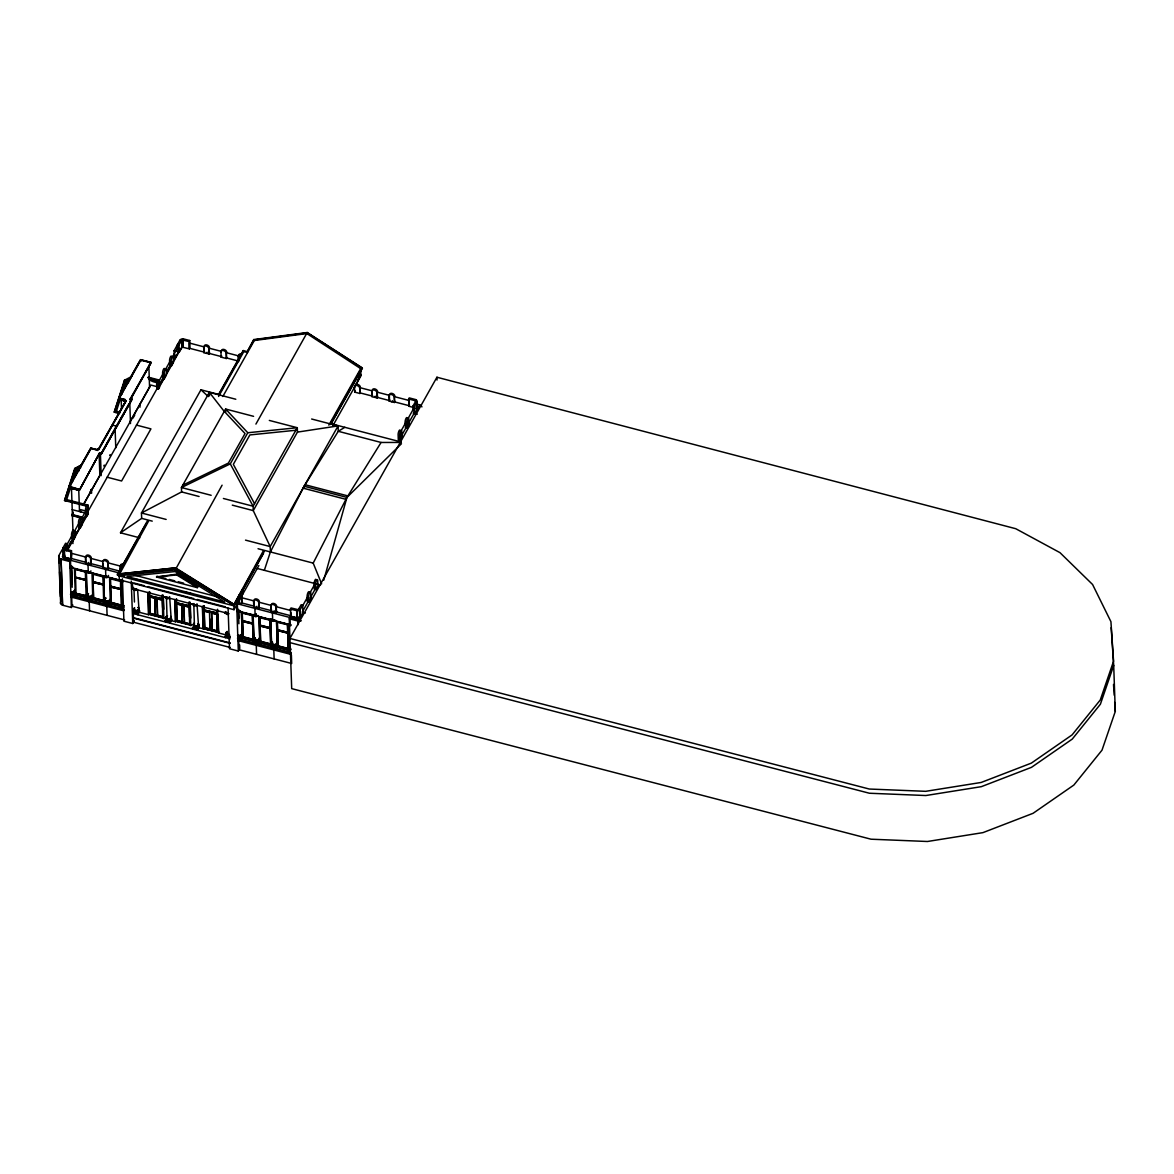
<?xml version="1.0" encoding="UTF-8"?>
<svg xmlns="http://www.w3.org/2000/svg" width="1174" height="1174" viewBox="0 0 1174 1174"><rect width="100%" height="100%" fill="white"/><g stroke="black" fill="none" stroke-linecap="round" stroke-linejoin="round"><path stroke-width="1.5" d="M254.156 615.469L254.127 614.472L256.578 615.822M254.303 640.608L254.303 640.109A2.891 2.025 -1.9 0 1 255.33 638.773M254.259 638.773L254.787 640.182A2.509 1.761 -1.9 0 0 256.989 640.813L258.823 640.153M271.81 643.337L272.339 644.761A2.509 1.761 -1.9 0 0 274.54 645.377L276.374 644.731M289.332 624.157L289.773 625.302A2.099 1.468 -1.9 0 0 290.668 625.771M289.435 647.872L289.67 650.293M133.513 589.113L133.924 589.319A2.099 1.468 -2 0 0 135.362 589.876L136.991 589.495M133.792 609.218L134.364 611.801A2.583 1.805 -2 0 0 136.155 612.476L138.15 612.021A2.891 2.025 -2 0 0 139.002 611.199M139.134 609.526L138.958 608.528L137.534 612.402L138.268 611.096M165.637 597.082L166.062 598.226A2.099 1.468 -2 0 0 167.515 598.769L169.129 598.402A2.333 1.644 -2 0 0 169.54 598.094L168.748 598.006L169.482 598.197M165.916 617.597L166.488 620.18A2.583 1.805 -2 0 0 168.278 620.855L170.274 620.4A2.891 2.025 -2 0 0 171.301 619.08L171.125 618.096M171.272 617.906L171.096 616.908M192.991 604.214L193.431 605.358A2.099 1.468 -2 0 0 194.869 605.916L196.484 605.535A2.333 1.644 -2 0 0 196.894 605.241L196.792 605.212M193.284 624.729L193.505 626.989M198.626 625.038L198.45 624.054L197.027 627.914L198.494 625.331M225.731 613.166L225.702 612.358L226.156 613.899A2.099 1.468 -2 0 0 227.595 614.442L228.167 614.428M226.054 634.444L226.582 635.853A2.583 1.805 -2 0 0 228.358 636.528L229.752 636.352M226.01 633.256L226.23 635.53L229.752 636.44M275.787 620.459L273.571 621.325A2.099 1.468 -1.9 0 1 272.133 620.782L271.693 619.637A2.333 1.644 -1.9 0 1 271.854 619.241M90.06 572.31L90.721 572.839L74.358 568.803L86.04 571.855L86.392 571.107L86.92 596.832L75.239 593.78L74.476 568.598M108.36 577.094C106.467 577.094 109.813 576.067 106.937 577.696A2.099 1.468 -2.1 0 1 105.322 577.447L104.457 575.832L105.293 576.845A2.099 1.468 -2.1 0 0 106.907 577.109L107.465 576.977M359.802 374.227L359.86 375.841M237.442 611.903A2.099 1.468 -1.9 0 0 238.483 612.182C241.58 609.761 239.012 612.813 240.479 610.906M253.613 614.971L241.404 612.358L242.27 637.335L253.951 640.388L252.909 614.53L257.473 616.277M257.238 615.778C258.368 617.612 257.766 614.222 255.961 616.071A1.512 1.057 -1.9 0 1 254.861 615.734L254.479 614.927M274.98 620.973L259.058 616.732L259.821 641.914L271.62 644.761L270.578 618.962L270.974 619.813M121.847 580.528L122.859 582.025M137.872 613.929L139.706 610.729L137.901 614.794L138.855 611.537M171.859 619.96L170.025 623.174L170.127 622.073M132.251 588.6L132.956 589.01L132.06 582.495M136.61 589.744L137.27 590.228L136.8 589.509M164.375 596.979L165.094 597.39L164.463 596.818M191.729 604.111L192.448 604.522L191.817 603.95M224.483 612.769L225.203 612.96L224.557 612.49M73.859 595.409L74.637 592.738M91.425 599.914L91.411 601.073L86.861 599.87L86.832 598.901M108.977 604.493L108.962 605.637L104.413 604.449L103.928 603.172M272.03 645.671L272.383 646.096A2.583 1.805 -1.9 0 0 274.173 646.771L276.169 646.302A2.891 2.025 -1.9 0 0 277.196 644.981C278.106 649.824 268.494 648.518 272.016 644.893M198.274 626.755L197.393 630.306L199.213 627.092M307.265 333.563L307.221 332.506L253.716 339.579L247.01 352.185L253.892 339.932L307.412 332.873L362.414 368.24L330.73 424.533M263.504 553.438L234.184 605.535L175.249 569.904L222.091 485.185M70.822 595.614L73.859 596.407L74.916 593.398M91.352 600.134L92.467 598.065L91.352 600.134L86.524 598.74M104.163 603.465L108.903 604.698L109.813 602.306M271.297 646.991L271.443 648.019L276.007 649.207L275.978 648.136M122.698 388.462L115.155 412.235L114.245 412.162L124.385 380.288L126.22 380.596L130.784 378.204M170.054 622.235L165.079 620.753M197.437 629.264L192.433 627.885L197.364 628.765M323.76 580.161L346.946 497.409L381.08 442.466L400.95 442.437M85.673 515.298L87.214 515.694L87.037 510.441A2.832 0.792 -75.4 0 1 88.006 506.566L87.991 505.113L66.727 499.64L65.392 500.696L69.178 488.766M71.893 480.239L74.608 471.713M66.258 500.916L71.071 486.007M72.157 482.602L76.501 468.969L81.065 466.577M125.016 379.804L114.245 412.162L119.366 413.497M115.991 412.558L120.32 398.925M121.876 394.229L126.22 380.596L124.87 381.653L128.597 382.621M264.341 570.329L270.387 551.941L304.139 486.241L338.273 431.298L344.818 427.321M255.917 424.093L307.221 332.506L362.223 367.873L361.269 369.003L306.869 333.563L254.332 340.504L222.825 396.504M1111.191 627.694L1113.7 665.438L1100.405 704.209L1072.244 739.106L1031.476 767.341L981.332 786.668L925.846 795.532L869.42 793.242L290.081 642.662M1113.7 665.438L1115.3 711.4L1102.004 750.171L1073.843 785.068L1033.076 813.303L982.946 832.63L927.445 841.494L871.02 839.205L291.695 688.624L289.259 618.786L291.284 615.235M132.251 588.482L229.047 613.708M115.052 428.495L115.096 428.363A3.155 2.069 29.4 0 1 116.255 427.453L116.373 426.045L112.499 425.208M237.412 610.994L239.922 611.713L237.207 610.421M257.385 615.866L253.584 615.205M90.824 572.472L89.385 573.132A2.099 1.468 -2.1 0 1 87.771 572.868L87.081 571.048M225.878 612.358L228.138 613.62M148.79 365.877L149.714 364.571A4.447 2.95 -31.9 0 1 150.492 363.955L150.448 362.678L140.792 360.169L119.425 398.118L119.469 399.395L125.413 400.936M123.754 610.788L71.115 597.067L72.553 594.352M290.785 654.358L238.146 640.622L238.674 639.375L291.313 653.111M169.012 597.757L165.079 597.038M103.928 575.847L107.788 577.256L103.253 575.627L107.7 576.83L108.492 575.436M89.928 598.887L88.652 601.646L90.105 598.931M107.48 603.465L106.203 606.224L107.656 603.509M321.632 583.845L313.194 563.109L346.946 497.409L401.464 443.713M136.742 589.656L132.765 588.467M227.022 613.562L224.982 612.505M177.714 351.73L179.255 352.127L182.219 347.108L189.396 348.883L189.762 340.519L183.261 338.831L182.909 347.181M236.737 603.627L298.812 619.813L302.965 612.388L302.716 605.109L301.175 604.713L298.299 609.702L291.035 607.956L290.418 609.057L290.682 616.321L297.169 618.023L298.622 616.937M74.065 591.153L73.404 593.897L74.123 592.591M74.71 593.075L73.742 594.792L70.631 593.971M73.815 595.438L74.96 593.413M73.859 596.407L75.65 593.193M90.163 572.266L90.941 570.872M87.727 596.098L86.436 598.769M91.689 597.258L90.956 598.549L91.631 595.805M92.276 597.727L91.308 599.444C79.744 595.365 92.32 603.627 92.203 597.39M91.411 601.073L93.216 597.845M108.859 604.639L103.855 603.201L105.264 600.662L103.987 603.348M109.226 601.836L108.507 603.128L109.182 600.384M108.815 603.964L109.754 601.968M108.903 604.698L110.062 602.658M108.962 605.637L109.828 604.096M121.714 608.044L122.815 605.241M121.538 607.912L122.903 605.476M100.084 453.267L101.39 453.604L99.761 452.738L79.685 489.529L68.958 486.726L90.75 447.998L96.899 449.73L98.675 449.216L125.956 400.76L98.469 449.04L96.694 449.554M124.62 399.908L124.15 400.76L125.119 399.571L118.677 398.368L140.469 359.64L151.197 362.443L130.285 398.676L132.104 399.043L101.39 453.604M68.958 486.726L90.956 448.174L96.899 449.73M118.677 398.368L140.675 359.816L151.197 362.443M124.649 400.422L126.205 400.862L98.792 449.569L97.016 450.082L91.073 448.527L69.706 486.491L69.75 487.753L79.406 490.277L99.761 452.738L79.406 490.277A4.447 1.189 72.3 0 0 79.084 490.086L70.557 487.87A4.447 2.95 -31.9 0 0 69.75 487.753M150.492 363.955L130.079 400.202L150.683 362.414M115.903 426.954L128.891 403.841M130.035 398.94L131.341 399.277L131.385 400.554L101.111 454.353L99.805 454.015A4.447 1.189 72.3 0 0 99.482 453.839L99.188 453.942M81.725 518.13L71.761 515.518L73.287 512.055M71.761 515.518L73.302 512.759M149.245 378.336L158.035 380.625L158.373 389.24L156.832 388.843L156.553 381.653M103.782 465.975L104.266 465.095M109.696 455.468L110.165 454.617M90.016 492.155L91.484 489.543L91.616 493.197M79.509 511.497L78.761 490.262L71.482 488.443L72.392 514.594L82.048 517.118M83.926 503.631L100.348 474.457L99.717 456.671M130.079 421.627L149.597 386.95M83.383 504.864L150.815 385.043L158.02 386.921L158.108 389.166L182.087 346.535M133.014 418.091L134.746 414.994M60.622 601.895L58.7 555.845L62.207 549.623M63.22 555.214L62.956 547.95L65.583 543.269L67.123 543.679L67.314 549.124M174.28 356.089L174.09 350.791L180.092 339.785L181.632 340.196M87.214 515.694L88.27 513.83L87.991 505.113M158.035 380.625L158.475 379.848L148.129 377.147M67.123 543.679L64.365 548.698L71.482 550.709L71.673 556.153M179.255 352.127L179.006 344.863L181.97 339.844L189.146 341.605L189.396 348.883M74.388 531.352L79.289 522.65L79.465 527.904L74.564 536.606M81.373 518.937L86.26 510.235L86.45 515.489L81.549 524.191M158.475 381.932L163.362 373.229L163.553 378.483L159.473 385.732M165.446 369.517L170.347 360.814L170.538 366.068L166.459 373.317M172.431 357.116L178.301 346.682L178.492 351.936L173.459 360.873M64.981 549.006L64.379 550.092L70.866 551.795L71.115 559.059L64.629 557.371L64.511 549.858A1.864 1.306 -2 0 1 63.264 548.023L63.513 555.287A1.864 1.306 -2 0 0 64.761 557.122M72.803 604.933L71.365 607.501L62.545 605.197L61.077 559.029L60.241 558.765A3.287 2.304 -2 0 1 59.008 555.933L58.7 555.845M64.115 553.629L62.383 556.681L71.203 558.985M67.505 547.583L70.998 541.375M74.49 535.183L76.237 532.071M81.476 522.768L85.834 515.004M158.02 386.921L87.903 511.541L87.977 513.786L67.402 550.342M159.459 384.192L162.071 379.525M167.31 370.221L169.056 367.124M174.295 357.821L176.041 354.709M64.717 555.111L62.926 558.296L119.689 573.088M73.258 540.51L75.341 536.797L75.151 531.543A2.832 0.792 -75.4 0 0 74.05 531.382A2.832 0.792 -75.4 0 0 73.067 535.256L73.258 540.51L71.717 540.113M80.243 528.109L82.327 524.396L82.136 519.143A2.832 0.792 -75.4 0 0 81.021 518.981A2.832 0.792 -75.4 0 0 80.052 522.856L80.243 528.109L78.702 527.698M158.373 389.24L159.429 387.391L159.238 382.137A2.832 0.792 -75.4 0 0 158.123 381.976C137.079 373.229 159.576 387.802 158.475 379.848M164.316 378.688L166.4 374.976L166.224 369.722A2.832 0.792 -75.4 0 0 165.108 369.561A2.832 0.792 -75.4 0 0 164.14 373.435L164.316 378.688L162.775 378.277L162.599 373.024A2.832 0.792 -75.4 0 1 163.568 369.164A2.832 0.792 -75.4 0 1 164.683 369.326M171.301 366.273L173.385 362.561L173.209 357.307A2.832 0.792 -75.4 0 0 172.094 357.145A2.832 0.792 -75.4 0 0 171.125 361.02L171.301 366.273L169.76 365.877L169.584 360.623A2.832 0.792 -75.4 0 1 170.553 356.749A2.832 0.792 -75.4 0 1 171.668 356.911M64.629 557.371L64.658 556.036M70.866 551.795L71.482 550.709M189.146 341.605L189.762 340.519M71.365 607.501L69.75 561.539L71.731 557.973M123.373 581.042L70.719 567.321L71.555 565.824M75.444 577.226L85.658 579.648L75.444 577.226L75.283 569.405L85.394 572.046L85.541 579.853M75.576 577.623L85.687 580.25L75.576 577.623L76.002 593.384L86.23 595.805L76.002 593.384M86.025 556.491A2.803 1.834 29.4 0 1 88.564 555.141A2.803 1.834 29.4 0 1 91.234 557.855L90.78 564.195L85.629 562.845L86.23 561.759M209.676 352.919L209.06 354.005L203.894 352.67L204.511 351.569M62.545 605.197L61.077 559.029M88.197 563.52L88.813 562.434M206.477 353.33L207.094 352.244M71.115 597.067L71.629 595.82L124.283 609.541M75.239 593.78L86.92 596.832M92.027 573.176L103.591 576.419L104.471 601.396L92.775 598.358L92.027 573.176L103.708 576.214L104.471 601.396M92.981 581.79L92.834 573.983L92.981 581.79L103.209 584.226L93.098 581.585M139.779 537.839L120.482 532.805L200.959 389.797L218.496 394.376M93.01 582.407L103.224 584.828L103.65 600.589L93.553 597.962L93.01 582.407L103.224 584.828M108.639 567.6L108.037 568.686L102.872 567.35L103.488 566.25M226.92 357.424L226.303 358.51L221.152 357.16L221.769 356.074M102.828 576.83L92.717 574.189M92.775 598.358L104.574 601.191M93.553 597.962L93.128 582.201M109.578 577.755L121.142 580.998L122.008 605.975L110.327 602.937L109.578 577.755L121.26 580.792L122.008 605.975M110.532 586.369L110.385 578.562L110.532 586.369L120.761 588.805L110.65 586.164M147.528 520.728L117.488 574.115L118.633 575.774L233.318 605.681L263.299 550.914L264.37 551.208L234.184 605.535L175.029 569.082L117.356 575.055L146.662 522.958M218.496 394.581L243.253 350.571L246.98 351.54M110.547 586.985L120.775 589.407L121.201 605.168L111.09 602.526L110.547 586.985L120.775 589.407M219.391 393.657L239.745 357.512M241.506 354.357L243.253 350.571M103.65 600.589L93.671 597.757M218.584 396.46L243.84 351.569L247.553 352.552M148.614 521.007L118.633 575.774L175.249 569.904M120.379 581.394L110.268 578.767M121.142 580.998L121.289 580.191M110.327 602.937L122.125 605.769M111.09 602.526L110.664 586.78M121.201 605.168L111.207 602.321M230.221 647.461L133.454 622.22L133.352 613.606L134.761 611.111M156.524 577.006L177.113 574.115L197.79 586.853L197.335 587.66L156.524 577.006L176.672 574.922L197.335 587.66M122.434 578.782L123.916 621.207L132.735 623.497L134.276 620.767M149.509 595.79L162.305 598.755L149.509 595.79L149.362 591.593M149.553 596.876L154.953 597.904L155.35 615.029L150.14 613.664L149.553 596.876L154.763 598.226L155.35 615.029M120.482 532.805L141.658 518.38L141.467 512.994L181.588 491.921L181.442 487.548L230.28 463.877L247.802 432.751L297.301 427.718L297.448 432.105L253.261 510.617L270.196 546.57L270.387 551.941M156.934 598.799L162.335 599.826L162.731 616.952L157.521 615.602L156.934 598.799L162.159 600.149M139.941 612.461L148.584 614.706L148.746 604.742M150.14 613.664L149.568 591.667M176.672 574.922L177.113 574.115M157.521 615.602L157.125 598.461M162.731 616.952L162.746 611.581M176.423 602.82L189.219 605.769L176.423 602.82L176.335 600.017M176.467 603.891L181.853 604.918L182.263 622.044L177.054 620.679L176.467 603.891L181.677 605.241L182.263 622.044M183.848 605.813L189.249 606.841L189.645 623.966L184.435 622.616L183.848 605.813L189.058 607.178M170.509 620.43L175.498 621.736L175.792 615.411M177.054 620.679L176.482 598.681M184.435 622.616L184.039 605.49M189.645 623.966L177.23 620.356M204.071 610.025L216.867 612.975L204.071 610.025L203.924 605.828M204.115 611.096L209.515 612.124L209.911 629.249L204.702 627.899L204.115 611.096L209.324 612.461M211.496 613.033L216.897 614.061L217.293 631.186L212.083 629.822L211.496 613.033L216.72 614.384M197.848 627.562L217.219 631.627M218.041 614.325L218.687 632.566L203.381 628.574L217.175 631.803M204.702 627.899L204.129 605.901M209.911 629.249L209.75 618.845M212.083 629.822L211.687 612.696M328.852 425.149L360.844 368.284L362.223 367.873L330.76 423.77M330.657 423.432L360.726 370.001L360.932 375.856L332.829 425.795L332.8 424.9M360.902 374.961L354.21 387.802M217.293 631.186L216.794 610.994M238.615 596.275L233.846 604.757L234.022 609.702L119.337 579.795L119.22 576.493M242.284 602.453L241.668 603.539L239.1 602.864L239.452 594.514A2.803 1.834 29.4 0 1 242.093 597.199M239.878 594.044L243.033 588.423M244.794 585.283L253.628 569.595M255.389 566.455L260.687 557.048M226.611 635.061L218.437 632.933L218.922 632.067M355.135 385.776A2.803 1.834 29.4 0 1 357.659 384.426A2.803 1.834 29.4 0 1 360.33 387.141L359.89 393.481L354.724 392.131L355.34 391.045M234.022 609.702L258.867 565.56M239.1 602.864L239.452 594.514M242.211 613.18L242.475 620.782L252.703 623.218L252.425 615.602L242.211 613.18L242.475 620.782M242.49 621.384L252.718 623.82L253.144 639.581L243.033 636.939L242.49 621.384L252.601 624.025L253.144 639.581M254.171 600.354A2.803 1.834 29.4 0 1 256.71 599.004A2.803 1.834 29.4 0 1 259.381 601.704L258.926 608.044L253.76 606.694L254.376 605.608M377.749 396.885L377.133 397.971L371.982 396.636L372.598 395.535M256.343 607.369L256.959 606.283M374.565 397.296L375.166 396.21M238.146 640.622L238.674 639.683L291.328 653.404M252.425 615.602L252.586 623.423M253.951 640.388L253.158 615.337M242.27 637.335L241.521 612.153M243.033 636.939L242.607 621.178M254.89 608.352L255.14 615.411L255.976 613.914M228.079 608.088L229.502 648.738L238.307 651.042L239.745 648.474L239.628 644.937M259.762 617.744L260.026 625.36L270.24 627.782L269.976 620.18L259.762 617.744L260.026 625.36M260.041 625.962L270.269 628.398L270.695 644.159L260.584 641.518L260.041 625.962L270.152 628.604L270.695 644.159M276.785 611.449L276.183 612.534L271.018 611.199L271.634 610.113M395.007 401.391L394.391 402.477L389.225 401.126L389.841 400.041M273.601 611.874L274.217 610.774M391.808 401.802L392.424 400.716M256.226 644.262L256.578 654.329M269.976 620.18L270.123 627.987M271.502 644.966L270.739 619.784M259.821 641.914L259.058 616.732M260.584 641.518L260.158 625.757M290.668 624.48C288.965 626.05 288.056 622.073 288.349 624.436L289.053 649.545L277.372 646.492L276.492 621.516L290.638 624.861L237.588 610.832L237.177 598.828M277.299 622.323L277.563 629.939L287.791 632.36L287.527 624.759L277.299 622.323L277.563 629.939M277.592 630.541L287.806 632.977L288.232 648.723L278.135 646.096L277.592 630.541L287.689 633.182L288.232 648.723M408.64 398.984L409.242 397.898L415.743 399.586L415.126 400.672L408.64 398.984L408.89 406.263L413.762 407.525M408.89 406.263L409.506 405.162M273.777 648.84L274.129 658.908M287.527 624.759L287.674 632.566M289.053 649.545L288.437 624.48M297.169 618.023L297.536 609.658M277.372 646.492L276.609 621.31M413.116 409.653L412.984 406.013L415.743 401.229L415.126 400.672M278.135 646.096L277.71 630.335M300.339 617.054L300.089 609.79L302.716 605.109M416.198 403.973L419.749 404.898L414.789 413.688L414.525 406.424L417.152 401.743L415.611 401.347M302.012 606.929L307.882 596.495L308.072 601.748L302.202 612.182M309.98 592.782L314.867 584.094L315.058 589.348L310.156 598.036M298.196 624.627L298.079 621.09L299.077 621.061A3.287 2.304 -2 0 0 301.307 620.738M308.835 601.954L310.934 598.241L310.743 592.987A2.832 0.792 -75.4 0 0 309.628 592.826A2.832 0.792 -75.4 0 0 308.659 596.7L308.835 601.954L307.295 601.558L307.118 596.304A2.832 0.792 -75.4 0 1 308.087 592.43A2.832 0.792 -75.4 0 1 309.202 592.591M315.821 589.539L317.905 585.826L317.728 580.572A2.832 0.792 -75.4 0 0 316.613 580.411A2.832 0.792 -75.4 0 0 315.645 584.285L315.821 589.539L314.28 589.143L314.104 583.889A2.832 0.792 -75.4 0 1 315.072 580.015A2.832 0.792 -75.4 0 1 316.188 580.176M399.835 440.235L401.934 436.523L401.743 431.269A2.832 0.792 -75.4 0 0 400.627 431.107A2.832 0.792 -75.4 0 0 399.659 434.982L399.835 440.235L398.294 439.839L398.118 434.585A2.832 0.792 -75.4 0 1 399.028 430.843A2.832 0.792 -75.4 0 1 400.187 430.623M406.82 427.835L408.919 424.122L408.728 418.869A2.832 0.792 -75.4 0 0 407.613 418.707A2.832 0.792 -75.4 0 0 406.644 422.581L406.82 427.835L405.279 427.424M436.933 377.236L289.934 638.451L869.274 789.031L925.699 791.32L981.185 782.456L1031.33 763.129L1072.097 734.895L1100.258 699.998L1113.554 661.226L1110.927 621.677L1092.583 584.505L1059.99 552.661L1015.759 528.711L436.933 377.236L437.022 380.053M358.642 378.366L360.433 375.196M237.515 638.054L240.963 638.949L242.035 635.824M242.108 636.147L240.817 638.436L237.691 637.614M242.226 636.616L240.919 640.05L237.867 639.258M242.387 636.425L240.846 639.111L237.588 638.186M240.919 640.05L242.123 637.908M259.938 641.004L258.397 643.69L253.423 642.163L253.907 643.44L258.456 644.629L258.471 643.484L253.349 642.193L255.492 638.407L254.509 640.505M258.368 643.616L259.571 640.402A2.891 2.025 -1.9 0 1 258.618 641.723L256.622 642.193A2.583 1.805 -1.9 0 1 254.831 641.518L254.479 641.092M259.645 640.725L258.353 643L253.349 642.193M258.456 644.629L259.674 642.486M272.72 643.044L271.986 644.335L276.11 644.966A2.891 2.025 -1.9 0 0 277.152 643.646M277.196 645.289L275.905 647.578L270.886 646.771L276.051 648.107M275.978 648.224L277.915 644.775M276.007 649.207L277.827 645.994M290.36 647.564L289.978 649.281A2.583 1.805 -1.9 0 0 290.477 649.618M289.083 652.539L289.655 649.413M132.794 588.981L133.631 587.499M133.293 612.006L134.364 608.822A2.451 1.717 -2 0 1 134.482 608.396M134.511 609.746L133.176 612.623M230.119 638.847L133.352 613.606L134.496 610.289M133.352 613.606L134.57 611.463M138.796 611.243L137.842 613.195L133.278 611.727M168.748 598.124L169.658 596.641M170.978 619.916L170.157 622.117L165.006 620.782L166.444 618.258M170.406 619.476L169.658 620.767L170.347 618.199M169.981 621.574L170.92 619.623M169.995 622.308L171.83 619.109M197.027 603.774L196.307 605.549L192.257 603.979M198.333 627.606L197.364 629.308L199.184 626.241M224.997 613.033L225.848 611.551M227.418 632.713L225.511 636.059L227.404 632.419M65.392 500.696L64.526 500.52L74.666 468.646L81.608 464.845M72.597 567.336C73.507 569.948 73.096 564.782 69.985 566.719M237.588 610.832L238.601 609.394L238.909 618.302M255.125 615.411L256.137 613.958M103.855 603.201L104.251 602.453L108.815 603.641M121.406 607.78L121.803 607.031M288.525 651.291L288.936 650.543M165.006 620.782L170.01 621.633M357.454 380.581L357.703 379.745M115.111 412.338L116.461 411.282L119.763 412.147M78.878 470.979L75.151 470.011L76.501 468.969L75.283 468.162L64.526 500.52L88.035 506.522M73.272 567.805L71.819 568.465A2.099 1.468 -2.1 0 1 70.205 568.216L69.809 567.937M74.446 591.799L72.671 592.606A2.583 1.805 -2.1 0 1 70.91 592.4M92.012 596.451L90.222 597.258A2.583 1.805 -2.1 0 1 87.933 596.759M109.549 601.029L107.773 601.836A2.583 1.805 -2.1 0 1 105.792 601.528L104.75 600.281A2.891 2.025 -2.1 0 1 105.117 599.004M175.557 567.864L117.488 574.115L175.557 567.864L234.33 604.595L175.161 568.143L175.19 569.229M88.549 593.589L88.094 593.897A2.451 1.717 -2.1 0 0 87.536 595.115L88.299 596.216A2.201 1.541 -2.1 0 0 89.958 596.568L91.528 595.952A2.451 1.717 -2.1 0 0 92.056 595.174M106.1 598.168L105.645 598.461A2.451 1.717 -2.1 0 0 105.073 599.679L105.851 600.794A2.201 1.541 -2.1 0 0 107.509 601.147L109.211 600.706A2.803 1.966 -2.1 0 0 110.018 599.356M241.286 635.574L239.437 636.235A2.509 1.761 -1.9 0 1 237.574 635.78M138.356 610.612L136.522 611.258A2.509 1.761 -2 0 1 134.379 610.597M167.222 615.734L166.693 616.057A2.803 1.966 -2 0 0 165.96 617.421L166.781 619.182M170.479 618.991L168.645 619.637A2.509 1.761 -2 0 1 166.503 618.977M197.848 626.124L195.999 626.769A2.509 1.761 -2 0 1 193.871 626.109L197.584 626.358M227.316 631.392L226.773 631.729A2.803 1.966 -2 0 0 226.039 633.094L226.861 634.855M109.226 601.235L107.362 601.822A2.509 1.761 -2.1 0 1 105.528 601.308L104.794 599.459A2.803 1.966 -2.1 0 1 105.587 598.109M132.295 376.15L124.385 380.288A1.702 1.115 29.4 0 1 124.855 380.875M124.87 381.653L129.434 379.261M125.75 381.873L130.314 379.496M80.991 465.33L74.666 468.646A1.702 1.115 29.4 0 1 75.136 469.248M75.151 470.011L79.715 467.619M76.031 470.246L80.58 467.854M239.555 611.17L238.41 611.493A2.099 1.468 -1.9 0 1 237.412 611.302M182.748 485.2L228.402 463.084L245.028 433.544L224.293 411.37M72.847 567.512L71.805 567.864A2.099 1.468 -2.1 0 1 70.191 567.614L69.794 567.336M240.083 611.214L238.469 611.581A1.512 1.057 -1.9 0 1 237.632 611.346M257.634 615.778L256.005 616.159A2.099 1.468 -1.9 0 1 254.567 615.616L254.127 614.883M239.026 636.279L241.022 635.809A2.891 2.025 -1.9 0 0 242.064 634.488M136.976 589.216L133.909 589.04M137.006 590.023L135.392 590.405A2.099 1.468 -2 0 1 133.939 589.847L133.498 588.585M136.111 611.302L138.106 610.847A2.803 1.966 -2 0 0 139.09 609.233L138.268 607.472M167.574 615.998L166.957 616.277A2.803 1.966 -2 0 0 165.974 617.891L166.767 618.713A2.509 1.761 -2 0 0 168.63 619.168L170.465 618.507A2.803 1.966 -2 0 0 171.199 617.142L171.096 616.658M168.234 619.681L170.23 619.226M72.274 567.614L71.497 567.834A1.512 1.057 -2.1 0 1 70.367 567.6L70.088 567.38M107.392 576.86L106.614 577.065A1.512 1.057 -2.1 0 1 105.469 576.83L104.941 576.067M274.305 620.503L273.498 620.65A1.512 1.057 -1.9 0 1 272.412 620.312L272.016 619.505M116.461 411.282L114.876 411.678L119.807 412.969M66.727 499.64L65.142 500.036L87.551 505.877M72.348 567.424L69.78 567.027M89.899 572.09L87.39 571.489M107.45 576.669L104.603 575.92M239.569 611.126L237.896 611.184M274.672 620.268L272.104 619.872M168.601 597.83L165.754 597.082M168.616 598.094L167.5 598.241A2.099 1.468 -2 0 1 166.048 597.698L165.622 596.964M195.97 604.962L193.108 604.214M195.97 605.241L194.855 605.388A2.099 1.468 -2 0 1 193.402 604.83L192.976 604.096M196.968 626.637L195.588 626.813M297.448 432.105L338.083 425.913L338.273 431.298L381.08 442.466M229.4 634.738L228.725 634.841A2.509 1.761 -2 0 1 226.846 634.386L226.142 633.578M229.414 635.207L228.739 635.31A2.509 1.761 -2 0 1 226.597 634.65L229.708 635.163L228.314 635.354M72.26 592.591L74.123 592.004A2.891 2.025 -2.1 0 0 74.975 590.845M89.811 597.243L91.675 596.656A2.891 2.025 -2.1 0 0 92.541 595.512M295.863 430.256L249.886 434.923L233.333 464.346L254.538 503.705M229.312 634.488L228.71 634.547A2.201 1.541 -2 0 1 227.14 634.048L226.567 632.874A2.451 1.717 -2 0 1 227.345 631.715M256.578 640.857L258.573 640.388A2.891 2.025 -1.9 0 0 259.601 639.067M274.129 645.421L275.508 645.245L275.552 646.683M228.152 613.899L227.58 613.914A2.099 1.468 -2 0 1 226.142 613.371L225.848 613.019M132.104 399.043L101.111 454.353A4.447 1.189 72.3 0 0 100.788 454.177L115.096 428.363L115.771 447.837M121.964 580.587L122.844 581.423M221.27 351.364L209.177 348.208L209.368 353.462L221.46 356.617M419.602 405.118L420.439 405.368A3.287 2.304 -2 0 1 421.906 406.938M179.006 344.863L177.465 344.466L177.656 349.911M412.984 406.013L414.525 406.424M409.198 405.705L394.699 401.934L394.508 396.68L409.007 400.451L409.139 403.959M415.875 408.611L417.416 409.022L417.152 401.743M174.09 350.791L176.511 351.422M413.248 413.292L417.269 414.202M171.844 362.164L173.385 362.561M407.378 423.711L408.919 424.122M406.321 425.575L407.862 425.971M400.393 436.126L401.934 436.523M399.351 437.99L400.877 438.386M332.536 424.122L401.009 441.967M235.813 399.248L209.354 392.351L141.467 512.994L166.15 519.436M311.638 419.015L338.083 425.913L270.196 546.57L245.513 540.128M147.851 377.72L154.953 379.569M157.888 386.98L159.429 387.391M253.584 416.33L225.613 409.036L181.442 487.548L211.159 495.296M269.316 420.424L297.301 427.718L253.114 506.229L253.261 510.617L232.291 505.143M119.176 398.015L125.369 399.674L124.943 401.787M125.662 401.244L120.276 399.512A4.447 2.95 -31.9 0 0 119.469 399.395M125.735 401.361L121.201 400.085L121.509 408.816M136.433 425.091L150.932 428.877L121.612 480.988L107.113 477.202M305.064 484.745L347.871 495.912M304.139 486.241L346.946 497.409M303.156 488.164L345.963 499.332M99.1 454.162L100.436 454.411L101.169 475.646M223.398 498.48L253.114 506.229L230.28 463.877M181.588 491.921L199.066 496.485M69.457 486.374L79.685 489.529M141.658 518.38L152.238 521.139M258.045 548.728L313.194 563.109M86.45 511.16L80.683 509.663L80.771 511.908M72.216 509.677L85.306 513.009M86.729 513.434L88.27 513.83M71.731 514.814L83.369 517.851M80.713 517.485L72.406 515.313L73.037 533.201M257.326 568.495L320.531 584.99M79.744 525.849L81.285 526.245M73.801 536.401L75.341 536.797M72.759 538.25L74.3 538.661M62.956 547.95L64.497 548.346M298.548 609.379L300.089 609.79M290.418 609.057L296.919 610.744M302.951 612.402L305.372 613.033M103.004 561.554L90.897 558.398L91.088 563.652L103.18 566.807L103.063 563.3M120.247 566.044L108.155 562.889L108.346 568.143L120.438 571.298M290.8 610.524L276.301 606.738L276.492 611.992L290.991 615.778L290.858 612.27M156.964 576.214L165.842 578.518M169.394 579.442L174.721 580.837M178.272 581.761L183.584 583.155M194.238 585.929L197.79 586.853M133.895 575.025L219.465 597.346M290.712 616.233L299.517 618.522M60.945 559.25L69.75 561.539M289.259 618.786L298.079 621.09M120.922 575.304L124.459 576.229M136.8 579.442L142.098 580.822M186.211 592.327L191.494 593.706M217.968 600.618L223.265 601.998M133.821 582.95L144.373 585.709M147.895 586.618L193.637 598.549M197.159 599.474L225.32 606.811M237.94 610.803L239.834 611.287M271.15 619.461L274.936 620.444M241.404 612.358L253.085 615.411M258.94 616.937L270.622 619.989M276.492 621.516L288.173 624.568M242.592 620.576L252.703 623.218M260.144 625.155L270.24 627.782M277.68 629.734L287.791 632.36M243.15 636.734L253.261 639.375M260.701 641.312L270.812 643.954M278.253 645.891L288.349 648.518M242.387 637.13L254.068 640.182M259.938 641.708L271.62 644.761M277.475 646.287L289.156 649.339M150.316 613.342L162.922 616.629M204.878 627.562L217.483 630.849M149.069 613.841L164.36 617.832L163.876 618.698L163.054 595.042M175.983 620.87L191.274 624.847L190.79 625.727L189.968 602.071M240.773 638.054L237.72 637.262A2.583 1.805 -1.9 0 0 239.07 637.614L241.066 637.159A2.891 2.025 -1.9 0 0 241.917 636.323M258.309 642.633L253.76 641.767M275.861 647.212L271.311 646.346M137.49 611.126L134.32 610.627M149.01 614.017L164.301 618.008M169.614 619.49L166.444 619.006M175.924 621.046L191.215 625.038M74.3 594.807L88.197 598.432A2.583 1.805 -2.1 0 0 90.281 598.593L92.056 597.786A2.891 2.025 -2.1 0 0 92.585 596.847M91.836 599.386L105.748 603.01M109.387 603.964L123.285 607.589M164.125 618.346L148.819 614.354L148.056 592.459M191.039 625.36L175.733 621.369L174.97 599.474M241.33 638.377L253.496 641.547M258.882 642.956L271.047 646.126M276.418 647.52L288.584 650.704M169.966 621.295L165.417 620.386M225.496 635.78L230.045 636.968M137.886 613.254L132.941 612.373M230.089 637.306L225.159 636.425M124.283 609.849L71.643 596.113L71.996 606.195L124.635 619.931M192.36 627.914L197.511 629.264M133.498 617.744L230.265 642.985M133.308 618.082L230.075 643.323M62.677 604.977L61.84 604.727A3.287 2.304 -2 0 1 60.461 602.203M70.675 567.497L72.612 567.6M90.912 597.111L87.214 595.702A2.891 2.025 -2.1 0 1 87.742 594.249M108.448 601.675L104.941 600.765L104.985 602.203M70.675 593.618L73.698 594.411M91.264 599.063L86.729 598.197M104.192 602.805L108.859 604.023M70.469 594.411L73.903 595.306M121.803 608L121.964 609.027M87.331 571.679L87.918 572.252A1.512 1.057 -2.1 0 0 89.063 572.501L89.356 572.53A2.099 1.468 -2.1 0 1 87.757 572.281L87.052 571.342M123.329 606.107L122.301 604.859A2.891 2.025 -2.1 0 1 122.668 603.583M88.241 596.95L87.39 596.187L87.448 597.625M88.285 598.285L87.258 597.038A2.891 2.025 -2.1 0 1 87.434 596.04M290.301 649.457L289.494 648.165A2.803 1.966 -1.9 0 1 290.037 646.962M272.662 644.937L271.84 643.117A2.803 1.966 -1.9 0 1 272.163 642.163M259.527 638.245A2.803 1.966 -1.9 0 1 258.808 639.625L256.974 640.27A2.509 1.761 -1.9 0 1 255.096 639.83L254.288 638.539A2.803 1.966 -1.9 0 1 254.611 637.585M255.125 640.358L254.318 639.067A2.803 1.966 -1.9 0 1 254.846 637.864M194.136 626.314L193.314 624.553A2.803 1.966 -2 0 1 194.048 623.189M134.203 609.966L134.643 610.333A2.509 1.761 -2 0 0 136.507 610.788L138.341 610.128A2.803 1.966 -2 0 0 139.075 608.763M134.658 610.803L133.939 609.526A2.803 1.966 -2 0 1 134.584 608.147M200.959 389.797L208.326 396.592M87.991 596.73L87.243 594.88A2.803 1.966 -2.1 0 1 88.05 593.53M134.584 609.658L134.922 609.996A2.201 1.541 -2 0 0 136.507 610.495L138.165 610.025A2.451 1.717 -2 0 0 138.943 608.866L137.607 589.788M247.802 432.751L225.613 409.036L225.716 411.942M289.45 624.054L290.139 624.671L289.978 617.509M271.81 619.534L272.104 620.18A2.099 1.468 -1.9 0 0 273.557 620.738L275.244 620.474M254.303 615.866L254.582 616.203A2.099 1.468 -1.9 0 0 256.035 616.761L258.031 615.484M193.505 626.901L193.842 627.327A2.583 1.805 -2 0 0 195.632 628.002L197.628 627.532A2.891 2.025 -2 0 0 198.67 626.212L198.45 624.054M224.674 412.001L209.354 392.351L209.486 395.932M254.332 340.504L253.716 339.579L254.142 340.313M225.305 636.543L225.555 637.658M86.715 571.283L86.905 570.857M271.942 643.601L272.647 644.409A2.509 1.761 -1.9 0 0 274.525 644.849L276.36 644.203A2.803 1.966 -1.9 0 0 277.079 642.824M198.201 623.834L198.465 624.26A2.803 1.966 -2 0 1 197.819 625.654L195.985 626.3A2.509 1.761 -2 0 1 194.121 625.845L193.417 625.038A2.803 1.966 -2 0 1 194.37 623.453M122.404 604.522L123.065 605.344A2.509 1.761 -2.1 0 0 123.593 605.637M104.868 599.943L105.513 600.78A2.509 1.761 -2.1 0 0 107.348 601.293L109.079 600.53A2.451 1.717 -2.1 0 0 109.608 599.753M87.316 595.365L87.962 596.201A2.509 1.761 -2.1 0 0 89.796 596.715L91.66 596.128A2.803 1.966 -2.1 0 0 92.467 594.778M306.869 333.563L307.265 334.355M198.186 623.541L198.421 624.377A2.451 1.717 -2 0 1 197.643 625.537L195.985 626.006A2.201 1.541 -2 0 1 194.414 625.507L193.813 603.539M170.832 616.409L171.066 617.231A2.451 1.717 -2 0 1 170.289 618.404L168.63 618.874A2.201 1.541 -2 0 1 167.046 618.375L166.459 598.138M243.282 351.217L243.605 351.98M289.318 623.981L289.743 624.715A2.099 1.468 -1.9 0 0 290.638 625.17M289.479 649.706L290.022 650.616A2.583 1.805 -1.9 0 0 290.521 650.954M166.136 619.755L165.96 618.771A2.891 2.025 -2 0 1 166.15 618.272M134.012 611.375L133.836 610.392A2.891 2.025 -2 0 1 134.379 609.453M192.756 628.105L192.83 629.117M165.402 620.973L165.475 621.985M198.45 623.79L198.567 624.744A2.803 1.966 -2 0 1 197.54 626.329M171.111 617.128L171.213 617.612A2.803 1.966 -2 0 1 170.186 619.182M133.953 609.996L133.836 609.042A2.803 1.966 -2 0 1 134.555 607.677M289.655 624.025L290.051 624.832A1.512 1.057 -1.9 0 0 290.726 625.126M276.638 642.648L276.682 643.073A2.451 1.717 -1.9 0 1 275.919 644.232L274.246 644.717A2.201 1.541 -1.9 0 1 272.676 644.218L272.104 643.044A2.451 1.717 -1.9 0 1 272.485 642.222M259.102 638.069L259.146 638.495A2.451 1.717 -1.9 0 1 258.368 639.669L256.71 640.138A2.201 1.541 -1.9 0 1 255.125 639.639L254.553 638.465A2.451 1.717 -1.9 0 1 254.934 637.643M138.943 608.866L138.371 607.692A2.201 1.541 -2 0 0 137.916 607.428M197.1 605.3L198.421 624.377M169.746 598.168L171.066 617.231M1113.51 684.427L1114.229 695.228M1114.698 702.419L1115.3 711.4M197.335 628.706L192.771 627.518M122.478 605.344L122.536 606.782M405.221 425.678L405.103 422.17A2.832 0.792 -75.4 0 1 406.072 418.296A2.832 0.792 -75.4 0 1 407.187 418.458M394.391 402.477L394.2 397.223A2.803 1.834 29.4 0 0 391.558 394.523A2.803 1.834 29.4 0 0 389.034 395.873L389.225 401.126M377.133 397.971L376.957 392.718A2.803 1.834 29.4 0 0 374.301 390.017A2.803 1.834 29.4 0 0 371.776 391.368L371.982 396.636M359.89 393.481L359.699 388.227A2.803 1.834 29.4 0 0 357.057 385.527A2.803 1.834 29.4 0 0 354.519 386.877L354.724 392.131M298.196 620.87L298.313 624.407M291.387 655.092L291.68 663.486L239.026 649.75L238.674 639.683M276.183 612.534L275.993 607.281A2.803 1.834 29.4 0 0 273.351 604.581A2.803 1.834 29.4 0 0 270.812 605.931L271.018 611.199M272.427 612.931L272.676 619.989M258.926 608.044L258.75 602.79A2.803 1.834 29.4 0 0 256.093 600.09A2.803 1.834 29.4 0 0 253.569 601.44L253.76 606.694M258.016 642.119L257.957 640.666L254.435 639.757L255.169 638.465L255.213 639.903M241.36 354.621L241.345 353.976A2.803 1.834 29.4 0 0 238.85 355.326M238.395 361.665L238.219 356.412A2.803 1.834 29.4 0 1 240.729 355.047M242.563 589.26L242.739 594.22M241.668 603.539L241.492 598.285A2.803 1.834 29.4 0 0 238.836 595.585M240.406 636.088L240.465 637.541M238.395 609.585L238.894 623.732M236.708 605.08L238.307 651.042M226.303 358.51L226.127 353.257A2.803 1.834 29.4 0 0 223.471 350.556A2.803 1.834 29.4 0 0 220.947 351.907M220.961 351.907L221.152 357.16M209.06 354.005L208.869 348.751A2.803 1.834 29.4 0 0 206.228 346.051A2.803 1.834 29.4 0 0 203.689 347.401M217.616 609.277L218.437 632.933M216.574 610.509L216.676 613.312M203.718 347.416L203.894 352.67M202.867 606.239L203.058 611.698L202.808 606.356M202.618 606.679L203.381 628.574M202.383 607.105L203.146 628.941M182.469 339.858L182.733 347.122M181.882 347.46L181.618 340.108L181.838 347.445M190.276 603.465L190.775 618.067M189.073 601.968L189.601 616.922M188.926 603.304L189.029 606.092M174.735 599.899L175.498 621.736M163.362 596.451L163.802 609.218M162.173 594.954L162.614 607.589M162.012 596.275L162.115 599.078M148.849 365.716L149.553 387.024M140.792 360.169L140.836 361.431M147.821 592.885L148.584 614.706M139.867 403.577L139.985 407.217M130.49 423.55L129.756 402.315L130.608 401.17A4.447 2.95 -31.9 0 1 131.385 400.554M133.997 589.275L134.438 602.013M131.253 581.086L132.735 623.497M120.13 571.841L119.939 566.587A2.803 1.834 29.4 0 1 122.448 565.237M120.482 581.189L120.643 589.01M108.037 568.686L107.847 563.432A2.803 1.834 29.4 0 0 105.205 560.732A2.803 1.834 29.4 0 0 102.666 562.082L102.872 567.35M105.572 569.419L105.821 576.463M106.731 605.27L107.098 615.352M99.13 454.074L99.863 475.309M102.945 576.625L103.092 584.432M97.486 449.231L97.53 450.493M91 489.602L91.102 492.581M90.78 564.195L90.603 558.941A2.803 1.834 29.4 0 0 87.947 556.241A2.803 1.834 29.4 0 0 85.423 557.591L85.629 562.845M88.021 564.841L88.27 571.885M89.195 600.692L89.547 610.774M86.157 571.65L87.037 596.627M85.687 580.25L86.113 596.01M78.629 525.952L78.511 522.445A2.832 0.792 -75.4 0 1 79.348 518.835A2.832 0.792 -75.4 0 1 80.551 518.277M72.803 540.04L72.935 543.577M71.658 538.367L71.526 534.86A2.832 0.792 -75.4 0 1 72.509 530.986A2.832 0.792 -75.4 0 1 73.624 531.147M71.687 569.39L72.186 583.654M71.57 569.581L72.186 587.264M70.484 560.262L70.719 567.321M59.008 555.933L59.258 563.006M59.566 571.841L60.432 596.583M372.393 390.282A2.803 1.834 29.4 0 1 374.917 388.932A2.803 1.834 29.4 0 1 377.588 391.632M389.636 394.787A2.803 1.834 29.4 0 1 392.175 393.437A2.803 1.834 29.4 0 1 394.846 396.137M416.124 407.158A1.864 1.306 -2 0 1 417.108 408.934L416.858 401.669A1.864 1.306 -2 0 0 415.611 399.835M271.429 604.845A2.803 1.834 29.4 0 1 273.953 603.495A2.803 1.834 29.4 0 1 276.624 606.21M85.497 510.044A2.832 0.792 -75.4 0 1 86.465 506.17M120.57 565.501A2.803 1.834 29.4 0 1 123.065 564.151M103.283 560.996A2.803 1.834 29.4 0 1 105.807 559.646A2.803 1.834 29.4 0 1 108.478 562.346M180.4 339.873A1.864 1.306 -2 0 1 183.129 339.081M221.563 350.821A2.803 1.834 29.4 0 1 224.087 349.47A2.803 1.834 29.4 0 1 226.758 352.171M204.305 346.315A2.803 1.834 29.4 0 1 206.829 344.965A2.803 1.834 29.4 0 1 209.5 347.665M166.488 617.201A2.451 1.717 -2 0 1 167.266 616.042M226.068 633.564A2.803 1.966 -2 0 1 227.096 631.994M226.597 633.49A2.891 2.025 -2 0 1 227.096 633.124M193.842 624.333A2.451 1.717 -2 0 1 194.224 623.511M193.857 624.964A2.891 2.025 -2 0 1 194.356 624.583M177.92 344.642A3.287 2.304 -2 0 1 178.991 343.586M71.232 591.784A2.201 1.541 -2.1 0 0 72.392 591.901L73.977 591.3A2.451 1.717 -2.1 0 0 74.49 590.507M75.033 592.18A2.891 2.025 -2.1 0 1 74.49 593.134L72.715 593.941A2.583 1.805 -2.1 0 1 70.734 593.633M74.901 590.111A2.803 1.966 -2.1 0 1 74.094 591.461L72.23 592.063A2.509 1.761 -2.1 0 1 70.939 591.828M122.668 603.832A2.451 1.717 -2.1 0 0 122.624 604.258L123.387 605.373A2.201 1.541 -2.1 0 0 123.886 605.593M122.522 605.182A2.891 2.025 -2.1 0 0 122.345 606.195L123.387 607.442A2.583 1.805 -2.1 0 0 123.989 607.677M123.945 606.327A2.583 1.805 -2.1 0 1 123.021 605.916L122.331 604.023A2.803 1.966 -2.1 0 1 122.712 603.084M110.092 600.075A2.891 2.025 -2.1 0 1 109.285 601.264M109.96 601.91A2.891 2.025 -2.1 0 1 109.608 602.365L107.817 603.172A2.583 1.805 -2.1 0 1 105.836 602.864L104.809 601.616A2.891 2.025 -2.1 0 1 104.985 600.618M290.77 649.002A2.201 1.541 -1.9 0 1 290.316 648.738L289.743 647.564A2.451 1.717 -1.9 0 1 290.125 646.742M289.802 646.683A2.803 1.966 -1.9 0 0 289.479 647.637L290.286 648.928A2.509 1.761 -1.9 0 0 290.844 649.193M271.986 642.853A2.891 2.025 -1.9 0 1 272.339 642.398M237.588 635.061A2.201 1.541 -1.9 0 0 239.158 635.56L240.817 635.09A2.451 1.717 -1.9 0 0 241.595 633.916M237.559 635.251A2.509 1.761 -1.9 0 0 239.423 635.692L241.257 635.046A2.803 1.966 -1.9 0 0 241.991 633.681M72.304 535.065L66.434 545.484L66.61 550.738L72.48 540.319L72.304 535.065M405.866 422.376L400.98 431.078L401.156 436.332L406.057 427.629L405.866 422.376M413.835 408.229L407.965 418.663L408.141 423.917L414.011 413.483L413.835 408.229M175.308 571.518L127.027 576.537L224.836 602.042L175.308 571.518M204.027 346.858L189.528 343.087L189.704 348.34L204.203 352.112L204.027 346.858M238.527 355.869L226.435 352.714L226.611 357.967L238.704 361.122L238.527 355.869M372.099 390.825L360.007 387.684L360.198 392.938L372.29 396.078L372.099 390.825M389.357 395.33L377.265 392.175L377.441 397.428L389.533 400.583L389.357 395.33M85.746 557.048L71.247 553.262L71.423 558.516L85.922 562.302L85.746 557.048M253.892 600.897L241.8 597.742L241.976 602.996L254.068 606.151L253.892 600.897M271.15 605.402L259.043 602.247L259.234 607.501L271.326 610.656L271.15 605.402M300.045 616.981L299.781 609.702A1.864 1.306 -2 0 1 297.051 610.495L297.315 617.773A1.864 1.306 -2 0 0 300.045 616.981"/></g></svg>
